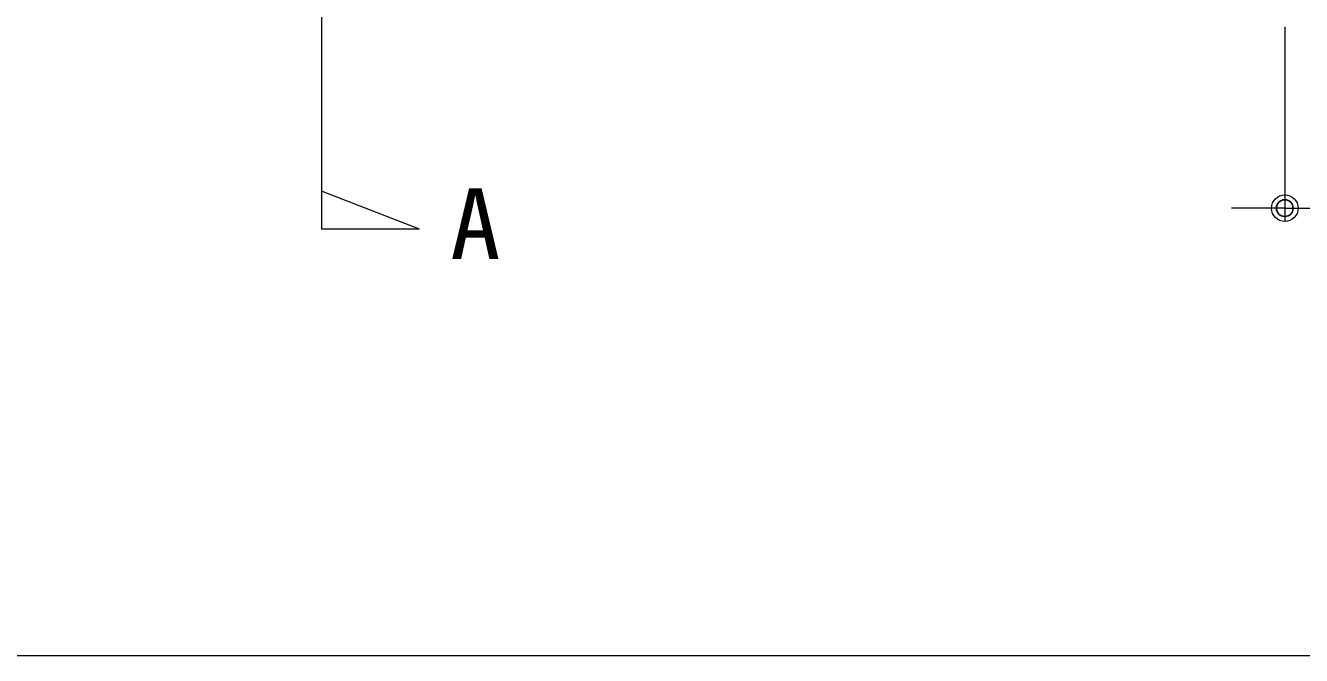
# Model space of a CAD drawing. Units: millimetres, scale not verified. Extents: x -800 to 800, y -554 to 554.
# Drawn here: x -376.2 to -184.9, y -554 to -459.6 of the extents above; entities that cross this region are included whole.
import ezdxf
from ezdxf.enums import TextEntityAlignment as Align

# ---------------------------------------------------------------- set-up
doc = ezdxf.new("R2010")
doc.units = ezdxf.units.MM
doc.header["$LTSCALE"] = 5
doc.header["$PDMODE"] = 32
doc.header["$PDSIZE"] = 2.5
doc.linetypes.add('LONG_DOUBLE_CHAIN', pattern=[21.8, 18, -1, 0.6, -0.6, 0.6, -1])
for name, color, linetype, lineweight in [('0-4_07文字', 7, 'Continuous', 9), ('0-7_zumenwaku', 6, 'Continuous', 9), ('0-C_8記号その他', 7, 'Continuous', 9), ('0-F_6寸法', 1, 'Continuous', 9), ('1-0_0', 1, 'Continuous', 9)]:
    doc.layers.add(name, color=color, linetype=linetype, lineweight=lineweight)
doc.layers.add('1-1_Defpoints', color=7, linetype='Continuous')
doc.styles.add('ＭＳ ゴシック', font='')
doc.styles.get('ＭＳ ゴシック').set_extended_font_data('MS Gothic')

# ---------------------------------------------------------------- blocks, each defined once
blk = doc.blocks.new('_Origin')
at = {"layer": '1-0_0'}
blk.add_line((0, 0), (-5, 0), dxfattribs=at)
blk.add_circle((0, 0), 2.5, dxfattribs=at)

msp = doc.modelspace()

# ---------------------------------------------------------------- linework, layer by layer
at = {"layer": '0-7_zumenwaku'}
msp.add_lwpolyline([(-799.992, -553.994), (799.992, -553.994), (799.992, 553.994), (-799.992, 553.994)], close=True, dxfattribs=at)
at = {"layer": '0-C_8記号その他', "linetype": 'LONG_DOUBLE_CHAIN'}
msp.add_line((-331.837, -337.216), (-331.837, -490.13), dxfattribs=at)
at = {"layer": '0-C_8記号その他'}
for q in [(-331.837, -484.462), (-331.837, -490.13)]:
    msp.add_line((-317.147, -490.13), q, dxfattribs=at)
at = {"layer": '0-F_6寸法'}
for p, q in [((-187.415, -459.823), (-187.415, -488.998)), ((-191.415, -486.998), (-195.415, -486.998)), ((-187.415, -486.998), (-182.415, -486.998))]:
    msp.add_line(p, q, dxfattribs=at)
at = {"layer": '1-1_Defpoints'}
msp.add_point((-187.415, -486.998), dxfattribs=at)

# ---------------------------------------------------------------- block references
at = {"layer": '0-F_6寸法', "xscale": 0.8, "yscale": 0.8}
msp.add_blockref('_Origin', (-187.415, -486.998), dxfattribs=at)

# ---------------------------------------------------------------- texts
at = {"layer": '0-4_07文字', "color": 3, "style": 'ＭＳ ゴシック', "width": 1.05}
msp.add_text('A', height=10.59, dxfattribs=at).set_placement((-312.562, -497.797), align=Align.BOTTOM_LEFT)

doc.saveas('drawing.dxf')
